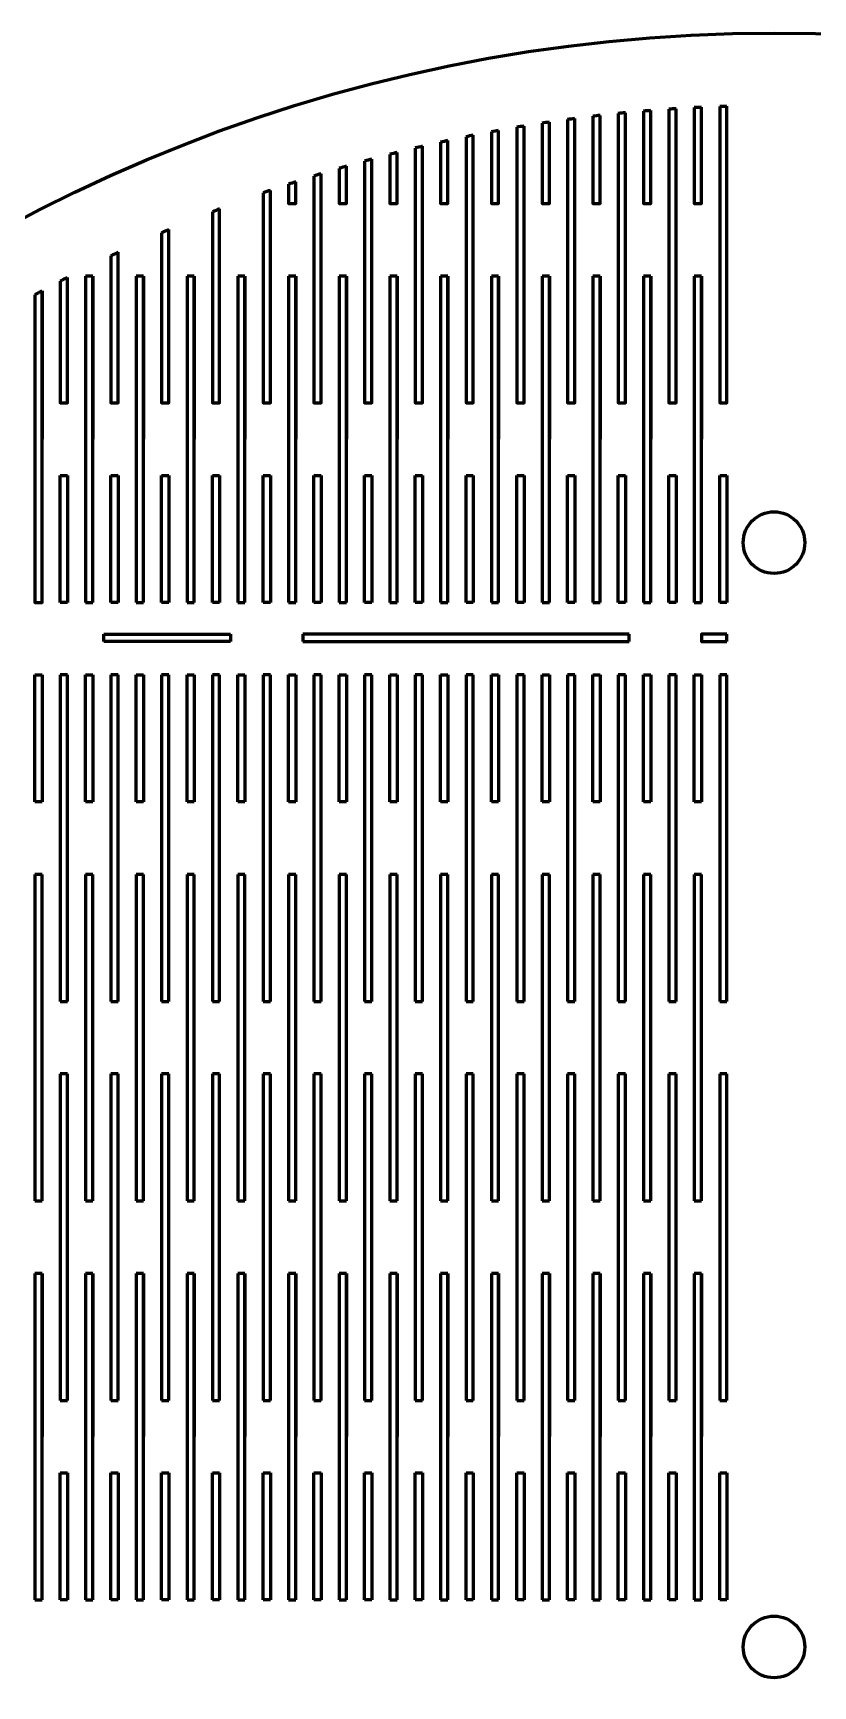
# Model space of a CAD drawing. Header units: millimetres. Extents: x -222 to 222, y -222 to 222.
# Drawn here: x -102.2 to 5.4, y -5.4 to 222.5 of the extents above; entities that cross this region are included whole.
import ezdxf

# ---------------------------------------------------------------- set-up
doc = ezdxf.new("R2010")
doc.units = ezdxf.units.MM
doc.linetypes.add('K5LT_BASIC', pattern=[0])

# ---------------------------------------------------------------- blocks, each defined once
blk = doc.blocks.new('U74')
at = {"color": 150, "linetype": 'K5LT_BASIC', "lineweight": 60, "true_color": 0x0080ff}
for p, q in [((-101, 51.5), (-102, 51.5)), ((-102, 51.5), (-102, 6.5)), ((-101, 6.5), (-101, 51.5)), ((-102, 6.5), (-101, 6.5))]:
    blk.add_line(p, q, dxfattribs=at)
blk = doc.blocks.new('U75')
at = {"color": 150, "linetype": 'K5LT_BASIC', "lineweight": 60, "true_color": 0x0080ff}
for p, q in [((-98.5, 24), (-97.5, 24)), ((-98.5, 6.5), (-98.5, 24)), ((-97.5, 24), (-97.5, 6.5)), ((-97.5, 6.5), (-98.5, 6.5))]:
    blk.add_line(p, q, dxfattribs=at)
blk = doc.blocks.new('U76')
at = {"color": 150, "linetype": 'K5LT_BASIC', "lineweight": 60, "true_color": 0x0080ff}
for p, q in [((-97.5, 79), (-98.5, 79)), ((-98.5, 79), (-98.5, 34)), ((-97.5, 34), (-97.5, 79)), ((-98.5, 34), (-97.5, 34))]:
    blk.add_line(p, q, dxfattribs=at)
blk = doc.blocks.new('U77')
at = {"color": 150, "linetype": 'K5LT_BASIC', "lineweight": 60, "true_color": 0x0080ff}
for p, q in [((-101, 106.5), (-102, 106.5)), ((-102, 106.5), (-102, 61.5)), ((-101, 61.5), (-101, 106.5)), ((-102, 61.5), (-101, 61.5))]:
    blk.add_line(p, q, dxfattribs=at)
blk = doc.blocks.new('U78')
at = {"color": 150, "linetype": 'K5LT_BASIC', "lineweight": 60, "true_color": 0x0080ff}
for p, q in [((-102, 134), (-101, 134)), ((-102, 116.5), (-102, 134)), ((-101, 134), (-101, 116.5)), ((-101, 116.5), (-102, 116.5))]:
    blk.add_line(p, q, dxfattribs=at)
blk = doc.blocks.new('U79')
at = {"color": 150, "linetype": 'K5LT_BASIC', "lineweight": 60, "true_color": 0x0080ff}
for p, q in [((-97.5, 134), (-98.5, 134)), ((-98.5, 134), (-98.5, 89)), ((-97.5, 89), (-97.5, 134)), ((-98.5, 89), (-97.5, 89))]:
    blk.add_line(p, q, dxfattribs=at)
blk = doc.blocks.new('U80')
at = {"color": 150, "linetype": 'K5LT_BASIC', "lineweight": 60, "true_color": 0x0080ff}
for p, q in [((-94, 51.5), (-95, 51.5)), ((-95, 51.5), (-95, 6.5)), ((-94, 6.5), (-94, 51.5)), ((-95, 6.5), (-94, 6.5))]:
    blk.add_line(p, q, dxfattribs=at)
blk = doc.blocks.new('U81')
at = {"color": 150, "linetype": 'K5LT_BASIC', "lineweight": 60, "true_color": 0x0080ff}
for p, q in [((-91.5, 24), (-90.5, 24)), ((-91.5, 6.5), (-91.5, 24)), ((-90.5, 24), (-90.5, 6.5)), ((-90.5, 6.5), (-91.5, 6.5))]:
    blk.add_line(p, q, dxfattribs=at)
blk = doc.blocks.new('U82')
at = {"color": 150, "linetype": 'K5LT_BASIC', "lineweight": 60, "true_color": 0x0080ff}
for p, q in [((-90.5, 79), (-91.5, 79)), ((-91.5, 79), (-91.5, 34)), ((-90.5, 34), (-90.5, 79)), ((-91.5, 34), (-90.5, 34))]:
    blk.add_line(p, q, dxfattribs=at)
blk = doc.blocks.new('U83')
at = {"color": 150, "linetype": 'K5LT_BASIC', "lineweight": 60, "true_color": 0x0080ff}
for p, q in [((-94, 106.5), (-95, 106.5)), ((-95, 106.5), (-95, 61.5)), ((-94, 61.5), (-94, 106.5)), ((-95, 61.5), (-94, 61.5))]:
    blk.add_line(p, q, dxfattribs=at)
blk = doc.blocks.new('U84')
at = {"color": 150, "linetype": 'K5LT_BASIC', "lineweight": 60, "true_color": 0x0080ff}
for p, q in [((-95, 134), (-94, 134)), ((-95, 116.5), (-95, 134)), ((-94, 134), (-94, 116.5)), ((-94, 116.5), (-95, 116.5))]:
    blk.add_line(p, q, dxfattribs=at)
blk = doc.blocks.new('U85')
at = {"color": 150, "linetype": 'K5LT_BASIC', "lineweight": 60, "true_color": 0x0080ff}
for p, q in [((-90.5, 134), (-91.5, 134)), ((-91.5, 134), (-91.5, 89)), ((-90.5, 89), (-90.5, 134)), ((-91.5, 89), (-90.5, 89))]:
    blk.add_line(p, q, dxfattribs=at)
blk = doc.blocks.new('U86')
at = {"color": 150, "linetype": 'K5LT_BASIC', "lineweight": 60, "true_color": 0x0080ff}
for p, q in [((-87, 51.5), (-88, 51.5)), ((-88, 51.5), (-88, 6.5)), ((-87, 6.5), (-87, 51.5)), ((-88, 6.5), (-87, 6.5))]:
    blk.add_line(p, q, dxfattribs=at)
blk = doc.blocks.new('U87')
at = {"color": 150, "linetype": 'K5LT_BASIC', "lineweight": 60, "true_color": 0x0080ff}
for p, q in [((-84.5, 24), (-83.5, 24)), ((-84.5, 6.5), (-84.5, 24)), ((-83.5, 24), (-83.5, 6.5)), ((-83.5, 6.5), (-84.5, 6.5))]:
    blk.add_line(p, q, dxfattribs=at)
blk = doc.blocks.new('U88')
at = {"color": 150, "linetype": 'K5LT_BASIC', "lineweight": 60, "true_color": 0x0080ff}
for p, q in [((-83.5, 79), (-84.5, 79)), ((-84.5, 79), (-84.5, 34)), ((-83.5, 34), (-83.5, 79)), ((-84.5, 34), (-83.5, 34))]:
    blk.add_line(p, q, dxfattribs=at)
blk = doc.blocks.new('U89')
at = {"color": 150, "linetype": 'K5LT_BASIC', "lineweight": 60, "true_color": 0x0080ff}
for p, q in [((-87, 106.5), (-88, 106.5)), ((-88, 106.5), (-88, 61.5)), ((-87, 61.5), (-87, 106.5)), ((-88, 61.5), (-87, 61.5))]:
    blk.add_line(p, q, dxfattribs=at)
blk = doc.blocks.new('U90')
at = {"color": 150, "linetype": 'K5LT_BASIC', "lineweight": 60, "true_color": 0x0080ff}
for p, q in [((-88, 134), (-87, 134)), ((-88, 116.5), (-88, 134)), ((-87, 134), (-87, 116.5)), ((-87, 116.5), (-88, 116.5))]:
    blk.add_line(p, q, dxfattribs=at)
blk = doc.blocks.new('U91')
at = {"color": 150, "linetype": 'K5LT_BASIC', "lineweight": 60, "true_color": 0x0080ff}
for p, q in [((-83.5, 134), (-84.5, 134)), ((-84.5, 134), (-84.5, 89)), ((-83.5, 89), (-83.5, 134)), ((-84.5, 89), (-83.5, 89))]:
    blk.add_line(p, q, dxfattribs=at)
blk = doc.blocks.new('U92')
at = {"color": 150, "linetype": 'K5LT_BASIC', "lineweight": 60, "true_color": 0x0080ff}
for p, q in [((-80, 51.5), (-81, 51.5)), ((-81, 51.5), (-81, 6.5)), ((-80, 6.5), (-80, 51.5)), ((-81, 6.5), (-80, 6.5))]:
    blk.add_line(p, q, dxfattribs=at)
blk = doc.blocks.new('U93')
at = {"color": 150, "linetype": 'K5LT_BASIC', "lineweight": 60, "true_color": 0x0080ff}
for p, q in [((-77.5, 24), (-76.5, 24)), ((-77.5, 6.5), (-77.5, 24)), ((-76.5, 24), (-76.5, 6.5)), ((-76.5, 6.5), (-77.5, 6.5))]:
    blk.add_line(p, q, dxfattribs=at)
blk = doc.blocks.new('U94')
at = {"color": 150, "linetype": 'K5LT_BASIC', "lineweight": 60, "true_color": 0x0080ff}
for p, q in [((-76.5, 79), (-77.5, 79)), ((-77.5, 79), (-77.5, 34)), ((-76.5, 34), (-76.5, 79)), ((-77.5, 34), (-76.5, 34))]:
    blk.add_line(p, q, dxfattribs=at)
blk = doc.blocks.new('U95')
at = {"color": 150, "linetype": 'K5LT_BASIC', "lineweight": 60, "true_color": 0x0080ff}
for p, q in [((-80, 106.5), (-81, 106.5)), ((-81, 106.5), (-81, 61.5)), ((-80, 61.5), (-80, 106.5)), ((-81, 61.5), (-80, 61.5))]:
    blk.add_line(p, q, dxfattribs=at)
blk = doc.blocks.new('U96')
at = {"color": 150, "linetype": 'K5LT_BASIC', "lineweight": 60, "true_color": 0x0080ff}
for p, q in [((-81, 134), (-80, 134)), ((-81, 116.5), (-81, 134)), ((-80, 134), (-80, 116.5)), ((-80, 116.5), (-81, 116.5))]:
    blk.add_line(p, q, dxfattribs=at)
blk = doc.blocks.new('U97')
at = {"color": 150, "linetype": 'K5LT_BASIC', "lineweight": 60, "true_color": 0x0080ff}
for p, q in [((-76.5, 134), (-77.5, 134)), ((-77.5, 134), (-77.5, 89)), ((-76.5, 89), (-76.5, 134)), ((-77.5, 89), (-76.5, 89))]:
    blk.add_line(p, q, dxfattribs=at)
blk = doc.blocks.new('U98')
at = {"color": 150, "linetype": 'K5LT_BASIC', "lineweight": 60, "true_color": 0x0080ff}
for p, q in [((-73, 51.5), (-74, 51.5)), ((-74, 51.5), (-74, 6.5)), ((-73, 6.5), (-73, 51.5)), ((-74, 6.5), (-73, 6.5))]:
    blk.add_line(p, q, dxfattribs=at)
blk = doc.blocks.new('U99')
at = {"color": 150, "linetype": 'K5LT_BASIC', "lineweight": 60, "true_color": 0x0080ff}
for p, q in [((-70.5, 24), (-69.5, 24)), ((-70.5, 6.5), (-70.5, 24)), ((-69.5, 24), (-69.5, 6.5)), ((-69.5, 6.5), (-70.5, 6.5))]:
    blk.add_line(p, q, dxfattribs=at)
blk = doc.blocks.new('U100')
at = {"color": 150, "linetype": 'K5LT_BASIC', "lineweight": 60, "true_color": 0x0080ff}
for p, q in [((-69.5, 79), (-70.5, 79)), ((-70.5, 79), (-70.5, 34)), ((-69.5, 34), (-69.5, 79)), ((-70.5, 34), (-69.5, 34))]:
    blk.add_line(p, q, dxfattribs=at)
blk = doc.blocks.new('U101')
at = {"color": 150, "linetype": 'K5LT_BASIC', "lineweight": 60, "true_color": 0x0080ff}
for p, q in [((-73, 106.5), (-74, 106.5)), ((-74, 106.5), (-74, 61.5)), ((-73, 61.5), (-73, 106.5)), ((-74, 61.5), (-73, 61.5))]:
    blk.add_line(p, q, dxfattribs=at)
blk = doc.blocks.new('U102')
at = {"color": 150, "linetype": 'K5LT_BASIC', "lineweight": 60, "true_color": 0x0080ff}
for p, q in [((-74, 134), (-73, 134)), ((-74, 116.5), (-74, 134)), ((-73, 134), (-73, 116.5)), ((-73, 116.5), (-74, 116.5))]:
    blk.add_line(p, q, dxfattribs=at)
blk = doc.blocks.new('U103')
at = {"color": 150, "linetype": 'K5LT_BASIC', "lineweight": 60, "true_color": 0x0080ff}
for p, q in [((-69.5, 134), (-70.5, 134)), ((-70.5, 134), (-70.5, 89)), ((-69.5, 89), (-69.5, 134)), ((-70.5, 89), (-69.5, 89))]:
    blk.add_line(p, q, dxfattribs=at)
blk = doc.blocks.new('U104')
at = {"color": 150, "linetype": 'K5LT_BASIC', "lineweight": 60, "true_color": 0x0080ff}
for p, q in [((-66, 51.5), (-67, 51.5)), ((-67, 51.5), (-67, 6.5)), ((-66, 6.5), (-66, 51.5)), ((-67, 6.5), (-66, 6.5))]:
    blk.add_line(p, q, dxfattribs=at)
blk = doc.blocks.new('U105')
at = {"color": 150, "linetype": 'K5LT_BASIC', "lineweight": 60, "true_color": 0x0080ff}
for p, q in [((-63.5, 24), (-62.5, 24)), ((-63.5, 6.5), (-63.5, 24)), ((-62.5, 24), (-62.5, 6.5)), ((-62.5, 6.5), (-63.5, 6.5))]:
    blk.add_line(p, q, dxfattribs=at)
blk = doc.blocks.new('U106')
at = {"color": 150, "linetype": 'K5LT_BASIC', "lineweight": 60, "true_color": 0x0080ff}
for p, q in [((-62.5, 79), (-63.5, 79)), ((-63.5, 79), (-63.5, 34)), ((-62.5, 34), (-62.5, 79)), ((-63.5, 34), (-62.5, 34))]:
    blk.add_line(p, q, dxfattribs=at)
blk = doc.blocks.new('U107')
at = {"color": 150, "linetype": 'K5LT_BASIC', "lineweight": 60, "true_color": 0x0080ff}
for p, q in [((-66, 106.5), (-67, 106.5)), ((-67, 106.5), (-67, 61.5)), ((-66, 61.5), (-66, 106.5)), ((-67, 61.5), (-66, 61.5))]:
    blk.add_line(p, q, dxfattribs=at)
blk = doc.blocks.new('U108')
at = {"color": 150, "linetype": 'K5LT_BASIC', "lineweight": 60, "true_color": 0x0080ff}
for p, q in [((-67, 134), (-66, 134)), ((-67, 116.5), (-67, 134)), ((-66, 134), (-66, 116.5)), ((-66, 116.5), (-67, 116.5))]:
    blk.add_line(p, q, dxfattribs=at)
blk = doc.blocks.new('U109')
at = {"color": 150, "linetype": 'K5LT_BASIC', "lineweight": 60, "true_color": 0x0080ff}
for p, q in [((-62.5, 134), (-63.5, 134)), ((-63.5, 134), (-63.5, 89)), ((-62.5, 89), (-62.5, 134)), ((-63.5, 89), (-62.5, 89))]:
    blk.add_line(p, q, dxfattribs=at)
blk = doc.blocks.new('U110')
at = {"color": 150, "linetype": 'K5LT_BASIC', "lineweight": 60, "true_color": 0x0080ff}
for p, q in [((-59, 51.5), (-60, 51.5)), ((-60, 51.5), (-60, 6.5)), ((-59, 6.5), (-59, 51.5)), ((-60, 6.5), (-59, 6.5))]:
    blk.add_line(p, q, dxfattribs=at)
blk = doc.blocks.new('U111')
at = {"color": 150, "linetype": 'K5LT_BASIC', "lineweight": 60, "true_color": 0x0080ff}
for p, q in [((-56.5, 24), (-55.5, 24)), ((-56.5, 6.5), (-56.5, 24)), ((-55.5, 24), (-55.5, 6.5)), ((-55.5, 6.5), (-56.5, 6.5))]:
    blk.add_line(p, q, dxfattribs=at)
blk = doc.blocks.new('U112')
at = {"color": 150, "linetype": 'K5LT_BASIC', "lineweight": 60, "true_color": 0x0080ff}
for p, q in [((-55.5, 79), (-56.5, 79)), ((-56.5, 79), (-56.5, 34)), ((-55.5, 34), (-55.5, 79)), ((-56.5, 34), (-55.5, 34))]:
    blk.add_line(p, q, dxfattribs=at)
blk = doc.blocks.new('U113')
at = {"color": 150, "linetype": 'K5LT_BASIC', "lineweight": 60, "true_color": 0x0080ff}
for p, q in [((-59, 106.5), (-60, 106.5)), ((-60, 106.5), (-60, 61.5)), ((-59, 61.5), (-59, 106.5)), ((-60, 61.5), (-59, 61.5))]:
    blk.add_line(p, q, dxfattribs=at)
blk = doc.blocks.new('U114')
at = {"color": 150, "linetype": 'K5LT_BASIC', "lineweight": 60, "true_color": 0x0080ff}
for p, q in [((-60, 134), (-59, 134)), ((-60, 116.5), (-60, 134)), ((-59, 134), (-59, 116.5)), ((-59, 116.5), (-60, 116.5))]:
    blk.add_line(p, q, dxfattribs=at)
blk = doc.blocks.new('U115')
at = {"color": 150, "linetype": 'K5LT_BASIC', "lineweight": 60, "true_color": 0x0080ff}
for p, q in [((-55.5, 134), (-56.5, 134)), ((-56.5, 134), (-56.5, 89)), ((-55.5, 89), (-55.5, 134)), ((-56.5, 89), (-55.5, 89))]:
    blk.add_line(p, q, dxfattribs=at)
blk = doc.blocks.new('U116')
at = {"color": 150, "linetype": 'K5LT_BASIC', "lineweight": 60, "true_color": 0x0080ff}
for p, q in [((-52, 51.5), (-53, 51.5)), ((-53, 51.5), (-53, 6.5)), ((-52, 6.5), (-52, 51.5)), ((-53, 6.5), (-52, 6.5))]:
    blk.add_line(p, q, dxfattribs=at)
blk = doc.blocks.new('U117')
at = {"color": 150, "linetype": 'K5LT_BASIC', "lineweight": 60, "true_color": 0x0080ff}
for p, q in [((-49.5, 24), (-48.5, 24)), ((-49.5, 6.5), (-49.5, 24)), ((-48.5, 24), (-48.5, 6.5)), ((-48.5, 6.5), (-49.5, 6.5))]:
    blk.add_line(p, q, dxfattribs=at)
blk = doc.blocks.new('U118')
at = {"color": 150, "linetype": 'K5LT_BASIC', "lineweight": 60, "true_color": 0x0080ff}
for p, q in [((-48.5, 79), (-49.5, 79)), ((-49.5, 79), (-49.5, 34)), ((-48.5, 34), (-48.5, 79)), ((-49.5, 34), (-48.5, 34))]:
    blk.add_line(p, q, dxfattribs=at)
blk = doc.blocks.new('U119')
at = {"color": 150, "linetype": 'K5LT_BASIC', "lineweight": 60, "true_color": 0x0080ff}
for p, q in [((-52, 106.5), (-53, 106.5)), ((-53, 106.5), (-53, 61.5)), ((-52, 61.5), (-52, 106.5)), ((-53, 61.5), (-52, 61.5))]:
    blk.add_line(p, q, dxfattribs=at)
blk = doc.blocks.new('U120')
at = {"color": 150, "linetype": 'K5LT_BASIC', "lineweight": 60, "true_color": 0x0080ff}
for p, q in [((-53, 134), (-52, 134)), ((-53, 116.5), (-53, 134)), ((-52, 134), (-52, 116.5)), ((-52, 116.5), (-53, 116.5))]:
    blk.add_line(p, q, dxfattribs=at)
blk = doc.blocks.new('U121')
at = {"color": 150, "linetype": 'K5LT_BASIC', "lineweight": 60, "true_color": 0x0080ff}
for p, q in [((-48.5, 134), (-49.5, 134)), ((-49.5, 134), (-49.5, 89)), ((-48.5, 89), (-48.5, 134)), ((-49.5, 89), (-48.5, 89))]:
    blk.add_line(p, q, dxfattribs=at)
blk = doc.blocks.new('U122')
at = {"color": 150, "linetype": 'K5LT_BASIC', "lineweight": 60, "true_color": 0x0080ff}
for p, q in [((-45, 51.5), (-46, 51.5)), ((-46, 51.5), (-46, 6.5)), ((-45, 6.5), (-45, 51.5)), ((-46, 6.5), (-45, 6.5))]:
    blk.add_line(p, q, dxfattribs=at)
blk = doc.blocks.new('U123')
at = {"color": 150, "linetype": 'K5LT_BASIC', "lineweight": 60, "true_color": 0x0080ff}
for p, q in [((-42.5, 24), (-41.5, 24)), ((-42.5, 6.5), (-42.5, 24)), ((-41.5, 24), (-41.5, 6.5)), ((-41.5, 6.5), (-42.5, 6.5))]:
    blk.add_line(p, q, dxfattribs=at)
blk = doc.blocks.new('U124')
at = {"color": 150, "linetype": 'K5LT_BASIC', "lineweight": 60, "true_color": 0x0080ff}
for p, q in [((-41.5, 79), (-42.5, 79)), ((-42.5, 79), (-42.5, 34)), ((-41.5, 34), (-41.5, 79)), ((-42.5, 34), (-41.5, 34))]:
    blk.add_line(p, q, dxfattribs=at)
blk = doc.blocks.new('U125')
at = {"color": 150, "linetype": 'K5LT_BASIC', "lineweight": 60, "true_color": 0x0080ff}
for p, q in [((-45, 106.5), (-46, 106.5)), ((-46, 106.5), (-46, 61.5)), ((-45, 61.5), (-45, 106.5)), ((-46, 61.5), (-45, 61.5))]:
    blk.add_line(p, q, dxfattribs=at)
blk = doc.blocks.new('U126')
at = {"color": 150, "linetype": 'K5LT_BASIC', "lineweight": 60, "true_color": 0x0080ff}
for p, q in [((-46, 134), (-45, 134)), ((-46, 116.5), (-46, 134)), ((-45, 134), (-45, 116.5)), ((-45, 116.5), (-46, 116.5))]:
    blk.add_line(p, q, dxfattribs=at)
blk = doc.blocks.new('U127')
at = {"color": 150, "linetype": 'K5LT_BASIC', "lineweight": 60, "true_color": 0x0080ff}
for p, q in [((-41.5, 134), (-42.5, 134)), ((-42.5, 134), (-42.5, 89)), ((-41.5, 89), (-41.5, 134)), ((-42.5, 89), (-41.5, 89))]:
    blk.add_line(p, q, dxfattribs=at)
blk = doc.blocks.new('U128')
at = {"color": 150, "linetype": 'K5LT_BASIC', "lineweight": 60, "true_color": 0x0080ff}
for p, q in [((-38, 51.5), (-39, 51.5)), ((-39, 51.5), (-39, 6.5)), ((-38, 6.5), (-38, 51.5)), ((-39, 6.5), (-38, 6.5))]:
    blk.add_line(p, q, dxfattribs=at)
blk = doc.blocks.new('U129')
at = {"color": 150, "linetype": 'K5LT_BASIC', "lineweight": 60, "true_color": 0x0080ff}
for p, q in [((-35.5, 24), (-34.5, 24)), ((-35.5, 6.5), (-35.5, 24)), ((-34.5, 24), (-34.5, 6.5)), ((-34.5, 6.5), (-35.5, 6.5))]:
    blk.add_line(p, q, dxfattribs=at)
blk = doc.blocks.new('U130')
at = {"color": 150, "linetype": 'K5LT_BASIC', "lineweight": 60, "true_color": 0x0080ff}
for p, q in [((-34.5, 79), (-35.5, 79)), ((-35.5, 79), (-35.5, 34)), ((-34.5, 34), (-34.5, 79)), ((-35.5, 34), (-34.5, 34))]:
    blk.add_line(p, q, dxfattribs=at)
blk = doc.blocks.new('U131')
at = {"color": 150, "linetype": 'K5LT_BASIC', "lineweight": 60, "true_color": 0x0080ff}
for p, q in [((-38, 106.5), (-39, 106.5)), ((-39, 106.5), (-39, 61.5)), ((-38, 61.5), (-38, 106.5)), ((-39, 61.5), (-38, 61.5))]:
    blk.add_line(p, q, dxfattribs=at)
blk = doc.blocks.new('U132')
at = {"color": 150, "linetype": 'K5LT_BASIC', "lineweight": 60, "true_color": 0x0080ff}
for p, q in [((-39, 134), (-38, 134)), ((-39, 116.5), (-39, 134)), ((-38, 134), (-38, 116.5)), ((-38, 116.5), (-39, 116.5))]:
    blk.add_line(p, q, dxfattribs=at)
blk = doc.blocks.new('U133')
at = {"color": 150, "linetype": 'K5LT_BASIC', "lineweight": 60, "true_color": 0x0080ff}
for p, q in [((-34.5, 134), (-35.5, 134)), ((-35.5, 134), (-35.5, 89)), ((-34.5, 89), (-34.5, 134)), ((-35.5, 89), (-34.5, 89))]:
    blk.add_line(p, q, dxfattribs=at)
blk = doc.blocks.new('U134')
at = {"color": 150, "linetype": 'K5LT_BASIC', "lineweight": 60, "true_color": 0x0080ff}
for p, q in [((-31, 51.5), (-32, 51.5)), ((-32, 51.5), (-32, 6.5)), ((-31, 6.5), (-31, 51.5)), ((-32, 6.5), (-31, 6.5))]:
    blk.add_line(p, q, dxfattribs=at)
blk = doc.blocks.new('U135')
at = {"color": 150, "linetype": 'K5LT_BASIC', "lineweight": 60, "true_color": 0x0080ff}
for p, q in [((-28.5, 24), (-27.5, 24)), ((-28.5, 6.5), (-28.5, 24)), ((-27.5, 24), (-27.5, 6.5)), ((-27.5, 6.5), (-28.5, 6.5))]:
    blk.add_line(p, q, dxfattribs=at)
blk = doc.blocks.new('U136')
at = {"color": 150, "linetype": 'K5LT_BASIC', "lineweight": 60, "true_color": 0x0080ff}
for p, q in [((-27.5, 79), (-28.5, 79)), ((-28.5, 79), (-28.5, 34)), ((-27.5, 34), (-27.5, 79)), ((-28.5, 34), (-27.5, 34))]:
    blk.add_line(p, q, dxfattribs=at)
blk = doc.blocks.new('U137')
at = {"color": 150, "linetype": 'K5LT_BASIC', "lineweight": 60, "true_color": 0x0080ff}
for p, q in [((-31, 106.5), (-32, 106.5)), ((-32, 106.5), (-32, 61.5)), ((-31, 61.5), (-31, 106.5)), ((-32, 61.5), (-31, 61.5))]:
    blk.add_line(p, q, dxfattribs=at)
blk = doc.blocks.new('U138')
at = {"color": 150, "linetype": 'K5LT_BASIC', "lineweight": 60, "true_color": 0x0080ff}
for p, q in [((-32, 134), (-31, 134)), ((-32, 116.5), (-32, 134)), ((-31, 134), (-31, 116.5)), ((-31, 116.5), (-32, 116.5))]:
    blk.add_line(p, q, dxfattribs=at)
blk = doc.blocks.new('U139')
at = {"color": 150, "linetype": 'K5LT_BASIC', "lineweight": 60, "true_color": 0x0080ff}
for p, q in [((-27.5, 134), (-28.5, 134)), ((-28.5, 134), (-28.5, 89)), ((-27.5, 89), (-27.5, 134)), ((-28.5, 89), (-27.5, 89))]:
    blk.add_line(p, q, dxfattribs=at)
blk = doc.blocks.new('U140')
at = {"color": 150, "linetype": 'K5LT_BASIC', "lineweight": 60, "true_color": 0x0080ff}
for p, q in [((-24, 51.5), (-25, 51.5)), ((-25, 51.5), (-25, 6.5)), ((-24, 6.5), (-24, 51.5)), ((-25, 6.5), (-24, 6.5))]:
    blk.add_line(p, q, dxfattribs=at)
blk = doc.blocks.new('U141')
at = {"color": 150, "linetype": 'K5LT_BASIC', "lineweight": 60, "true_color": 0x0080ff}
for p, q in [((-21.5, 24), (-20.5, 24)), ((-21.5, 6.5), (-21.5, 24)), ((-20.5, 24), (-20.5, 6.5)), ((-20.5, 6.5), (-21.5, 6.5))]:
    blk.add_line(p, q, dxfattribs=at)
blk = doc.blocks.new('U142')
at = {"color": 150, "linetype": 'K5LT_BASIC', "lineweight": 60, "true_color": 0x0080ff}
for p, q in [((-20.5, 79), (-21.5, 79)), ((-21.5, 79), (-21.5, 34)), ((-20.5, 34), (-20.5, 79)), ((-21.5, 34), (-20.5, 34))]:
    blk.add_line(p, q, dxfattribs=at)
blk = doc.blocks.new('U143')
at = {"color": 150, "linetype": 'K5LT_BASIC', "lineweight": 60, "true_color": 0x0080ff}
for p, q in [((-24, 106.5), (-25, 106.5)), ((-25, 106.5), (-25, 61.5)), ((-24, 61.5), (-24, 106.5)), ((-25, 61.5), (-24, 61.5))]:
    blk.add_line(p, q, dxfattribs=at)
blk = doc.blocks.new('U144')
at = {"color": 150, "linetype": 'K5LT_BASIC', "lineweight": 60, "true_color": 0x0080ff}
for p, q in [((-25, 134), (-24, 134)), ((-25, 116.5), (-25, 134)), ((-24, 134), (-24, 116.5)), ((-24, 116.5), (-25, 116.5))]:
    blk.add_line(p, q, dxfattribs=at)
blk = doc.blocks.new('U145')
at = {"color": 150, "linetype": 'K5LT_BASIC', "lineweight": 60, "true_color": 0x0080ff}
for p, q in [((-20.5, 134), (-21.5, 134)), ((-21.5, 134), (-21.5, 89)), ((-20.5, 89), (-20.5, 134)), ((-21.5, 89), (-20.5, 89))]:
    blk.add_line(p, q, dxfattribs=at)
blk = doc.blocks.new('U146')
at = {"color": 150, "linetype": 'K5LT_BASIC', "lineweight": 60, "true_color": 0x0080ff}
for p, q in [((-17, 51.5), (-18, 51.5)), ((-18, 51.5), (-18, 6.5)), ((-17, 6.5), (-17, 51.5)), ((-18, 6.5), (-17, 6.5))]:
    blk.add_line(p, q, dxfattribs=at)
blk = doc.blocks.new('U147')
at = {"color": 150, "linetype": 'K5LT_BASIC', "lineweight": 60, "true_color": 0x0080ff}
for p, q in [((-14.5, 24), (-13.5, 24)), ((-14.5, 6.5), (-14.5, 24)), ((-13.5, 24), (-13.5, 6.5)), ((-13.5, 6.5), (-14.5, 6.5))]:
    blk.add_line(p, q, dxfattribs=at)
blk = doc.blocks.new('U148')
at = {"color": 150, "linetype": 'K5LT_BASIC', "lineweight": 60, "true_color": 0x0080ff}
for p, q in [((-13.5, 79), (-14.5, 79)), ((-14.5, 79), (-14.5, 34)), ((-13.5, 34), (-13.5, 79)), ((-14.5, 34), (-13.5, 34))]:
    blk.add_line(p, q, dxfattribs=at)
blk = doc.blocks.new('U149')
at = {"color": 150, "linetype": 'K5LT_BASIC', "lineweight": 60, "true_color": 0x0080ff}
for p, q in [((-17, 106.5), (-18, 106.5)), ((-18, 106.5), (-18, 61.5)), ((-17, 61.5), (-17, 106.5)), ((-18, 61.5), (-17, 61.5))]:
    blk.add_line(p, q, dxfattribs=at)
blk = doc.blocks.new('U150')
at = {"color": 150, "linetype": 'K5LT_BASIC', "lineweight": 60, "true_color": 0x0080ff}
for p, q in [((-18, 134), (-17, 134)), ((-18, 116.5), (-18, 134)), ((-17, 134), (-17, 116.5)), ((-17, 116.5), (-18, 116.5))]:
    blk.add_line(p, q, dxfattribs=at)
blk = doc.blocks.new('U151')
at = {"color": 150, "linetype": 'K5LT_BASIC', "lineweight": 60, "true_color": 0x0080ff}
for p, q in [((-13.5, 134), (-14.5, 134)), ((-14.5, 134), (-14.5, 89)), ((-13.5, 89), (-13.5, 134)), ((-14.5, 89), (-13.5, 89))]:
    blk.add_line(p, q, dxfattribs=at)
blk = doc.blocks.new('U152')
at = {"color": 150, "linetype": 'K5LT_BASIC', "lineweight": 60, "true_color": 0x0080ff}
for p, q in [((-10, 51.5), (-11, 51.5)), ((-11, 51.5), (-11, 6.5)), ((-10, 6.5), (-10, 51.5)), ((-11, 6.5), (-10, 6.5))]:
    blk.add_line(p, q, dxfattribs=at)
blk = doc.blocks.new('U153')
at = {"color": 150, "linetype": 'K5LT_BASIC', "lineweight": 60, "true_color": 0x0080ff}
for p, q in [((-7.5, 24), (-6.5, 24)), ((-7.5, 6.5), (-7.5, 24)), ((-6.5, 24), (-6.5, 6.5)), ((-6.5, 6.5), (-7.5, 6.5))]:
    blk.add_line(p, q, dxfattribs=at)
blk = doc.blocks.new('U154')
at = {"color": 150, "linetype": 'K5LT_BASIC', "lineweight": 60, "true_color": 0x0080ff}
for p, q in [((-6.5, 79), (-7.5, 79)), ((-7.5, 79), (-7.5, 34)), ((-6.5, 34), (-6.5, 79)), ((-7.5, 34), (-6.5, 34))]:
    blk.add_line(p, q, dxfattribs=at)
blk = doc.blocks.new('U155')
at = {"color": 150, "linetype": 'K5LT_BASIC', "lineweight": 60, "true_color": 0x0080ff}
for p, q in [((-10, 106.5), (-11, 106.5)), ((-11, 106.5), (-11, 61.5)), ((-10, 61.5), (-10, 106.5)), ((-11, 61.5), (-10, 61.5))]:
    blk.add_line(p, q, dxfattribs=at)
blk = doc.blocks.new('U156')
at = {"color": 150, "linetype": 'K5LT_BASIC', "lineweight": 60, "true_color": 0x0080ff}
for p, q in [((-11, 134), (-10, 134)), ((-11, 116.5), (-11, 134)), ((-10, 134), (-10, 116.5)), ((-10, 116.5), (-11, 116.5))]:
    blk.add_line(p, q, dxfattribs=at)
blk = doc.blocks.new('U157')
at = {"color": 150, "linetype": 'K5LT_BASIC', "lineweight": 60, "true_color": 0x0080ff}
for p, q in [((-6.5, 134), (-7.5, 134)), ((-7.5, 134), (-7.5, 89)), ((-6.5, 89), (-6.5, 134)), ((-7.5, 89), (-6.5, 89))]:
    blk.add_line(p, q, dxfattribs=at)
blk = doc.blocks.new('U163')
at = {"color": 150, "linetype": 'K5LT_BASIC', "lineweight": 60, "true_color": 0x0080ff}
for p, q in [((-98.5, 161.5), (-97.5, 161.5)), ((-98.5, 144), (-98.5, 161.5)), ((-97.5, 161.5), (-97.5, 144)), ((-97.5, 144), (-98.5, 144))]:
    blk.add_line(p, q, dxfattribs=at)
blk = doc.blocks.new('U164')
at = {"color": 150, "linetype": 'K5LT_BASIC', "lineweight": 60, "true_color": 0x0080ff}
for p, q in [((-94, 189), (-95, 189)), ((-95, 189), (-95, 144)), ((-94, 144), (-94, 189)), ((-95, 144), (-94, 144))]:
    blk.add_line(p, q, dxfattribs=at)
blk = doc.blocks.new('U165')
at = {"color": 150, "linetype": 'K5LT_BASIC', "lineweight": 60, "true_color": 0x0080ff}
for p, q in [((-91.5, 161.5), (-90.5, 161.5)), ((-91.5, 144), (-91.5, 161.5)), ((-90.5, 161.5), (-90.5, 144)), ((-90.5, 144), (-91.5, 144))]:
    blk.add_line(p, q, dxfattribs=at)
blk = doc.blocks.new('U166')
at = {"color": 150, "linetype": 'K5LT_BASIC', "lineweight": 60, "true_color": 0x0080ff}
for p, q in [((-87, 189), (-88, 189)), ((-88, 189), (-88, 144)), ((-87, 144), (-87, 189)), ((-88, 144), (-87, 144))]:
    blk.add_line(p, q, dxfattribs=at)
blk = doc.blocks.new('U167')
at = {"color": 150, "linetype": 'K5LT_BASIC', "lineweight": 60, "true_color": 0x0080ff}
for p, q in [((-84.5, 161.5), (-83.5, 161.5)), ((-84.5, 144), (-84.5, 161.5)), ((-83.5, 161.5), (-83.5, 144)), ((-83.5, 144), (-84.5, 144))]:
    blk.add_line(p, q, dxfattribs=at)
blk = doc.blocks.new('U168')
at = {"color": 150, "linetype": 'K5LT_BASIC', "lineweight": 60, "true_color": 0x0080ff}
for p, q in [((-80, 189), (-81, 189)), ((-81, 189), (-81, 144)), ((-80, 144), (-80, 189)), ((-81, 144), (-80, 144))]:
    blk.add_line(p, q, dxfattribs=at)
blk = doc.blocks.new('U169')
at = {"color": 150, "linetype": 'K5LT_BASIC', "lineweight": 60, "true_color": 0x0080ff}
for p, q in [((-77.5, 161.5), (-76.5, 161.5)), ((-77.5, 144), (-77.5, 161.5)), ((-76.5, 161.5), (-76.5, 144)), ((-76.5, 144), (-77.5, 144))]:
    blk.add_line(p, q, dxfattribs=at)
blk = doc.blocks.new('U170')
at = {"color": 150, "linetype": 'K5LT_BASIC', "lineweight": 60, "true_color": 0x0080ff}
for p, q in [((-73, 189), (-74, 189)), ((-74, 189), (-74, 144)), ((-73, 144), (-73, 189)), ((-74, 144), (-73, 144))]:
    blk.add_line(p, q, dxfattribs=at)
blk = doc.blocks.new('U171')
at = {"color": 150, "linetype": 'K5LT_BASIC', "lineweight": 60, "true_color": 0x0080ff}
for p, q in [((-70.5, 161.5), (-69.5, 161.5)), ((-70.5, 144), (-70.5, 161.5)), ((-69.5, 161.5), (-69.5, 144)), ((-69.5, 144), (-70.5, 144))]:
    blk.add_line(p, q, dxfattribs=at)
blk = doc.blocks.new('U172')
at = {"color": 150, "linetype": 'K5LT_BASIC', "lineweight": 60, "true_color": 0x0080ff}
for p, q in [((-66, 189), (-67, 189)), ((-67, 189), (-67, 144)), ((-66, 144), (-66, 189)), ((-67, 144), (-66, 144))]:
    blk.add_line(p, q, dxfattribs=at)
blk = doc.blocks.new('U173')
at = {"color": 150, "linetype": 'K5LT_BASIC', "lineweight": 60, "true_color": 0x0080ff}
for p, q in [((-63.5, 161.5), (-62.5, 161.5)), ((-63.5, 144), (-63.5, 161.5)), ((-62.5, 161.5), (-62.5, 144)), ((-62.5, 144), (-63.5, 144))]:
    blk.add_line(p, q, dxfattribs=at)
blk = doc.blocks.new('U174')
at = {"color": 150, "linetype": 'K5LT_BASIC', "lineweight": 60, "true_color": 0x0080ff}
for p, q in [((-59, 189), (-60, 189)), ((-60, 189), (-60, 144)), ((-59, 144), (-59, 189)), ((-60, 144), (-59, 144))]:
    blk.add_line(p, q, dxfattribs=at)
blk = doc.blocks.new('U175')
at = {"color": 150, "linetype": 'K5LT_BASIC', "lineweight": 60, "true_color": 0x0080ff}
for p, q in [((-56.5, 161.5), (-55.5, 161.5)), ((-56.5, 144), (-56.5, 161.5)), ((-55.5, 161.5), (-55.5, 144)), ((-55.5, 144), (-56.5, 144))]:
    blk.add_line(p, q, dxfattribs=at)
blk = doc.blocks.new('U176')
at = {"color": 150, "linetype": 'K5LT_BASIC', "lineweight": 60, "true_color": 0x0080ff}
for p, q in [((-52, 189), (-53, 189)), ((-53, 189), (-53, 144)), ((-52, 144), (-52, 189)), ((-53, 144), (-52, 144))]:
    blk.add_line(p, q, dxfattribs=at)
blk = doc.blocks.new('U177')
at = {"color": 150, "linetype": 'K5LT_BASIC', "lineweight": 60, "true_color": 0x0080ff}
for p, q in [((-49.5, 161.5), (-48.5, 161.5)), ((-49.5, 144), (-49.5, 161.5)), ((-48.5, 161.5), (-48.5, 144)), ((-48.5, 144), (-49.5, 144))]:
    blk.add_line(p, q, dxfattribs=at)
blk = doc.blocks.new('U178')
at = {"color": 150, "linetype": 'K5LT_BASIC', "lineweight": 60, "true_color": 0x0080ff}
for p, q in [((-45, 189), (-46, 189)), ((-46, 189), (-46, 144)), ((-45, 144), (-45, 189)), ((-46, 144), (-45, 144))]:
    blk.add_line(p, q, dxfattribs=at)
blk = doc.blocks.new('U179')
at = {"color": 150, "linetype": 'K5LT_BASIC', "lineweight": 60, "true_color": 0x0080ff}
for p, q in [((-42.5, 161.5), (-41.5, 161.5)), ((-42.5, 144), (-42.5, 161.5)), ((-41.5, 161.5), (-41.5, 144)), ((-41.5, 144), (-42.5, 144))]:
    blk.add_line(p, q, dxfattribs=at)
blk = doc.blocks.new('U180')
at = {"color": 150, "linetype": 'K5LT_BASIC', "lineweight": 60, "true_color": 0x0080ff}
for p, q in [((-38, 189), (-39, 189)), ((-39, 189), (-39, 144)), ((-38, 144), (-38, 189)), ((-39, 144), (-38, 144))]:
    blk.add_line(p, q, dxfattribs=at)
blk = doc.blocks.new('U181')
at = {"color": 150, "linetype": 'K5LT_BASIC', "lineweight": 60, "true_color": 0x0080ff}
for p, q in [((-35.5, 161.5), (-34.5, 161.5)), ((-35.5, 144), (-35.5, 161.5)), ((-34.5, 161.5), (-34.5, 144)), ((-34.5, 144), (-35.5, 144))]:
    blk.add_line(p, q, dxfattribs=at)
blk = doc.blocks.new('U182')
at = {"color": 150, "linetype": 'K5LT_BASIC', "lineweight": 60, "true_color": 0x0080ff}
for p, q in [((-31, 189), (-32, 189)), ((-32, 189), (-32, 144)), ((-31, 144), (-31, 189)), ((-32, 144), (-31, 144))]:
    blk.add_line(p, q, dxfattribs=at)
blk = doc.blocks.new('U183')
at = {"color": 150, "linetype": 'K5LT_BASIC', "lineweight": 60, "true_color": 0x0080ff}
for p, q in [((-28.5, 161.5), (-27.5, 161.5)), ((-28.5, 144), (-28.5, 161.5)), ((-27.5, 161.5), (-27.5, 144)), ((-27.5, 144), (-28.5, 144))]:
    blk.add_line(p, q, dxfattribs=at)
blk = doc.blocks.new('U184')
at = {"color": 150, "linetype": 'K5LT_BASIC', "lineweight": 60, "true_color": 0x0080ff}
for p, q in [((-24, 189), (-25, 189)), ((-25, 189), (-25, 144)), ((-24, 144), (-24, 189)), ((-25, 144), (-24, 144))]:
    blk.add_line(p, q, dxfattribs=at)
blk = doc.blocks.new('U185')
at = {"color": 150, "linetype": 'K5LT_BASIC', "lineweight": 60, "true_color": 0x0080ff}
for p, q in [((-21.5, 161.5), (-20.5, 161.5)), ((-21.5, 144), (-21.5, 161.5)), ((-20.5, 161.5), (-20.5, 144)), ((-20.5, 144), (-21.5, 144))]:
    blk.add_line(p, q, dxfattribs=at)
blk = doc.blocks.new('U186')
at = {"color": 150, "linetype": 'K5LT_BASIC', "lineweight": 60, "true_color": 0x0080ff}
for p, q in [((-17, 189), (-18, 189)), ((-18, 189), (-18, 144)), ((-17, 144), (-17, 189)), ((-18, 144), (-17, 144))]:
    blk.add_line(p, q, dxfattribs=at)
blk = doc.blocks.new('U187')
at = {"color": 150, "linetype": 'K5LT_BASIC', "lineweight": 60, "true_color": 0x0080ff}
for p, q in [((-14.5, 161.5), (-13.5, 161.5)), ((-14.5, 144), (-14.5, 161.5)), ((-13.5, 161.5), (-13.5, 144)), ((-13.5, 144), (-14.5, 144))]:
    blk.add_line(p, q, dxfattribs=at)
blk = doc.blocks.new('U188')
at = {"color": 150, "linetype": 'K5LT_BASIC', "lineweight": 60, "true_color": 0x0080ff}
for p, q in [((-10, 189), (-11, 189)), ((-11, 189), (-11, 144)), ((-10, 144), (-10, 189)), ((-11, 144), (-10, 144))]:
    blk.add_line(p, q, dxfattribs=at)
blk = doc.blocks.new('U189')
at = {"color": 150, "linetype": 'K5LT_BASIC', "lineweight": 60, "true_color": 0x0080ff}
for p, q in [((-7.5, 161.5), (-6.5, 161.5)), ((-7.5, 144), (-7.5, 161.5)), ((-6.5, 161.5), (-6.5, 144)), ((-6.5, 144), (-7.5, 144))]:
    blk.add_line(p, q, dxfattribs=at)
blk = doc.blocks.new('U191')
at = {"color": 150, "linetype": 'K5LT_BASIC', "lineweight": 60, "true_color": 0x0080ff}
for p, q in [((-92.5, 138.63), (-92.5, 139.63)), ((-92.5, 139.63), (-75, 139.63)), ((-75, 139.63), (-75, 138.63)), ((-75, 138.63), (-92.5, 138.63))]:
    blk.add_line(p, q, dxfattribs=at)
blk = doc.blocks.new('U192')
at = {"color": 150, "linetype": 'K5LT_BASIC', "lineweight": 60, "true_color": 0x0080ff}
for p, q in [((-65, 139.63), (-65, 138.63)), ((-20, 139.63), (-65, 139.63)), ((-20, 138.63), (-20, 139.63)), ((-65, 138.63), (-20, 138.63))]:
    blk.add_line(p, q, dxfattribs=at)
blk = doc.blocks.new('U0')
at = {"color": 150, "linetype": 'K5LT_BASIC', "lineweight": 60, "true_color": 0x0080ff}
for p, q in [((-101, 186.96), (-101, 166.5)), ((-94, 189), (-94, 166.5)), ((-87, 189), (-87, 166.5)), ((-80, 189), (-80, 166.5)), ((-73, 189), (-73, 166.5)), ((-66, 189), (-66, 166.5)), ((-59, 189), (-59, 166.5)), ((-52, 189), (-52, 166.5)), ((-45, 189), (-45, 166.5)), ((-38, 189), (-38, 166.5)), ((-31, 189), (-31, 166.5)), ((-24, 189), (-24, 166.5)), ((-17, 189), (-17, 166.5)), ((-10, 189), (-10, 166.5)), ((-98.5, 171.5), (-97.5, 171.5)), ((-91.5, 171.5), (-90.5, 171.5)), ((-84.5, 171.5), (-83.5, 171.5)), ((-77.5, 171.5), (-76.5, 171.5)), ((-70.5, 171.5), (-69.5, 171.5)), ((-63.5, 171.5), (-62.5, 171.5)), ((-56.5, 171.5), (-55.5, 171.5)), ((-49.5, 171.5), (-48.5, 171.5)), ((-42.5, 171.5), (-41.5, 171.5)), ((-35.5, 171.5), (-34.5, 171.5)), ((-28.5, 171.5), (-27.5, 171.5)), ((-21.5, 171.5), (-20.5, 171.5)), ((-14.5, 171.5), (-13.5, 171.5)), ((-7.5, 171.5), (-6.5, 171.5)), ((-98.5, 161.5), (-97.5, 161.5)), ((-91.5, 161.5), (-90.5, 161.5)), ((-84.5, 161.5), (-83.5, 161.5)), ((-77.5, 161.5), (-76.5, 161.5)), ((-70.5, 161.5), (-69.5, 161.5)), ((-63.5, 161.5), (-62.5, 161.5)), ((-56.5, 161.5), (-55.5, 161.5)), ((-49.5, 161.5), (-48.5, 161.5)), ((-42.5, 161.5), (-41.5, 161.5)), ((-35.5, 161.5), (-34.5, 161.5)), ((-28.5, 161.5), (-27.5, 161.5)), ((-21.5, 161.5), (-20.5, 161.5)), ((-14.5, 161.5), (-13.5, 161.5)), ((-7.5, 161.5), (-6.5, 161.5)), ((-101, 51.5), (-101, 29)), ((-94, 51.5), (-94, 29)), ((-87, 51.5), (-87, 29)), ((-80, 51.5), (-80, 29)), ((-73, 51.5), (-73, 29)), ((-66, 51.5), (-66, 29)), ((-59, 51.5), (-59, 29)), ((-52, 51.5), (-52, 29)), ((-45, 51.5), (-45, 29)), ((-38, 51.5), (-38, 29)), ((-31, 51.5), (-31, 29)), ((-24, 51.5), (-24, 29)), ((-17, 51.5), (-17, 29)), ((-10, 51.5), (-10, 29)), ((-98.5, 34), (-97.5, 34)), ((-91.5, 34), (-90.5, 34)), ((-84.5, 34), (-83.5, 34)), ((-77.5, 34), (-76.5, 34)), ((-70.5, 34), (-69.5, 34)), ((-63.5, 34), (-62.5, 34)), ((-56.5, 34), (-55.5, 34)), ((-49.5, 34), (-48.5, 34)), ((-42.5, 34), (-41.5, 34)), ((-35.5, 34), (-34.5, 34)), ((-28.5, 34), (-27.5, 34)), ((-21.5, 34), (-20.5, 34)), ((-14.5, 34), (-13.5, 34)), ((-7.5, 34), (-6.5, 34)), ((-98.5, 24), (-97.5, 24)), ((-91.5, 24), (-90.5, 24)), ((-84.5, 24), (-83.5, 24)), ((-77.5, 24), (-76.5, 24)), ((-70.5, 24), (-69.5, 24)), ((-63.5, 24), (-62.5, 24)), ((-56.5, 24), (-55.5, 24)), ((-49.5, 24), (-48.5, 24)), ((-42.5, 24), (-41.5, 24)), ((-35.5, 24), (-34.5, 24)), ((-28.5, 24), (-27.5, 24)), ((-21.5, 24), (-20.5, 24)), ((-14.5, 24), (-13.5, 24)), ((-7.5, 24), (-6.5, 24))]:
    blk.add_line(p, q, dxfattribs=at)
for points in [[(-14.5, 212), (-14.5, 171.5), (-13.5, 171.5), (-13.5, 212.07)], [(-11, 212.22), (-11, 199), (-10, 199), (-10, 212.26)], [(-7.5, 212.37), (-7.5, 171.5), (-6.5, 171.5), (-6.5, 212.4)], [(-35.5, 209.51), (-35.5, 171.5), (-34.5, 171.5), (-34.5, 209.68)], [(-32, 210.08), (-32, 199), (-31, 199), (-31, 210.23)], [(-28.5, 210.58), (-28.5, 171.5), (-27.5, 171.5), (-27.5, 210.71)], [(-25, 211.02), (-25, 199), (-24, 199), (-24, 211.14)], [(-21.5, 211.41), (-21.5, 171.5), (-20.5, 171.5), (-20.5, 211.51)], [(-18, 211.74), (-18, 199), (-17, 199), (-17, 211.82)], [(-46, 207.46), (-46, 199), (-45, 199), (-45, 207.68)], [(-42.5, 208.21), (-42.5, 171.5), (-41.5, 171.5), (-41.5, 208.41)], [(-39, 208.89), (-39, 199), (-38, 199), (-38, 209.07)], [(-56.5, 204.85), (-56.5, 171.5), (-55.5, 171.5), (-55.5, 205.12)], [(-53, 205.78), (-53, 199), (-52, 199), (-52, 206.04)], [(-49.5, 206.65), (-49.5, 171.5), (-48.5, 171.5), (-48.5, 206.89)], [(-63.5, 202.79), (-63.5, 171.5), (-62.5, 171.5), (-62.5, 203.1)], [(-60, 203.85), (-60, 199), (-59, 199), (-59, 204.15)], [(-70.5, 200.46), (-70.5, 171.5), (-69.5, 171.5), (-69.5, 200.81)], [(-67, 201.66), (-67, 199), (-66, 199), (-66, 201.99)], [(-77.5, 197.86), (-77.5, 171.5), (-76.5, 171.5), (-76.5, 198.25)], [(-84.5, 194.98), (-84.5, 171.5), (-83.5, 171.5), (-83.5, 195.41)], [(-91.5, 191.79), (-91.5, 171.5), (-90.5, 171.5), (-90.5, 192.27)], [(-102, 186.42), (-102, 144), (-101, 144), (-101, 186.96)], [(-98.5, 188.29), (-98.5, 171.5), (-97.5, 171.5), (-97.5, 188.81)], [(-6.5, 139.63), (-10, 139.63), (-10, 138.63), (-6.5, 138.63)]]:
    blk.add_lwpolyline(points, dxfattribs=at)
for name in ['U164', 'U166', 'U168', 'U170', 'U172', 'U174', 'U176', 'U178', 'U180', 'U182', 'U184', 'U186', 'U188', 'U163', 'U165', 'U167', 'U169', 'U171', 'U173', 'U175', 'U177', 'U179', 'U181', 'U183', 'U185', 'U187', 'U189', 'U191', 'U192', 'U78', 'U79', 'U84', 'U85', 'U90', 'U91', 'U96', 'U97', 'U102', 'U103', 'U108', 'U109', 'U114', 'U115', 'U120', 'U121', 'U126', 'U127', 'U132', 'U133', 'U138', 'U139', 'U144', 'U145', 'U150', 'U151', 'U156', 'U157', 'U77', 'U83', 'U89', 'U95', 'U101', 'U107', 'U113', 'U119', 'U125', 'U131', 'U137', 'U143', 'U149', 'U155', 'U76', 'U82', 'U88', 'U94', 'U100', 'U106', 'U112', 'U118', 'U124', 'U130', 'U136', 'U142', 'U148', 'U154', 'U74', 'U80', 'U86', 'U92', 'U98', 'U104', 'U110', 'U116', 'U122', 'U128', 'U134', 'U140', 'U146', 'U152', 'U75', 'U81', 'U87', 'U93', 'U99', 'U105', 'U111', 'U117', 'U123', 'U129', 'U135', 'U141', 'U147', 'U153']:
    blk.add_blockref(name, (0, 0))

msp = doc.modelspace()

# ---------------------------------------------------------------- linework, layer by layer
at = {"color": 150, "linetype": 'K5LT_BASIC', "lineweight": 60, "true_color": 0x0080ff}
msp.add_line((-6.5, 138.63), (-6.5, 139.63), dxfattribs=at)
for centre, radius in [((0, 0), 222.5), ((0, 152.25), 4.25), ((0, 0), 4.25)]:
    msp.add_circle(centre, radius, dxfattribs=at)
for start, end in [(93.6424, 93.9126), (92.6973, 92.9672), (91.7529, 92.0226), (99.3435, 99.6169), (98.3884, 98.661), (97.4356, 97.7076), (96.4849, 96.7563), (95.536, 95.8069), (94.5886, 94.8591), (102.2258, 102.5018), (101.2619, 101.537), (100.3012, 100.5754), (105.1399, 105.4194), (104.1645, 104.4427), (103.1932, 103.4703), (107.1046, 107.387), (106.1198, 106.4007), (109.0904, 109.3759), (108.0947, 108.3786), (111.1002, 111.3895), (113.1376, 113.4312), (115.2065, 115.5049), (118.3785, 118.6854), (117.3112, 117.6151)]:
    msp.add_arc((0, 0), 212.5, start, end, dxfattribs=at)

# ---------------------------------------------------------------- block references
msp.add_blockref('U0', (0, 0))

doc.saveas('drawing.dxf')
